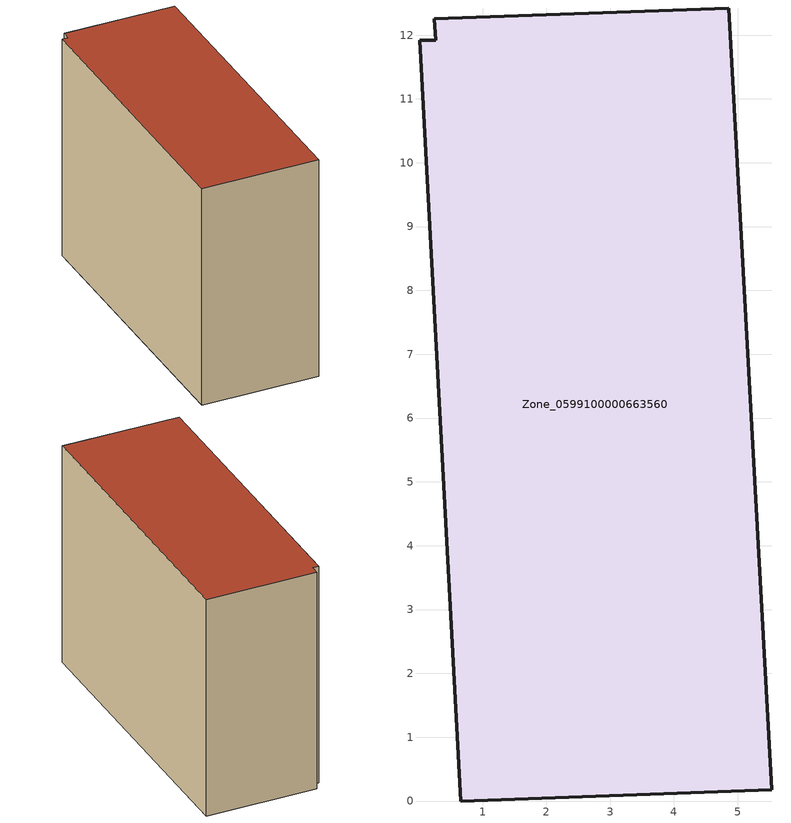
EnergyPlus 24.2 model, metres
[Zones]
Zone_0599100000663560
 floor ground (C_G): 0.24,12.26 4.86,12.43 5.53,0.17 0.66,0 0.02,11.92 0.27,11.92 z0
 wall outside (C_F): 5.53,0.17 4.86,12.43 0.24,12.26 0.27,11.92 0.02,11.92 0.66,0 5.53,0.17 z0:9.61
 roof outside (C_R): 4.86,12.43 0.24,12.26 0.27,11.92 0.02,11.92 0.66,0 5.53,0.17 z9.61
[BUILDING]
Pand.0599100000663560: North Axis=0; Terrain=City; Loads Convergence Tolerance Value=0.04; Temperature Convergence Tolerance Value=0.4; Solar Distribution=FullExterior; Maximum Number of Warmup Days=25; Minimum Number of Warmup Days=1
[Site:Location]
Rotterdam.The.Hague.AP_ZH_NLD Design_Conditions: Latitude=51.96; Longitude=4.45; Time Zone=1; Elevation=-4.5
[SITE:GROUNDTEMPERATURE:BUILDINGSURFACE]
18, 18, 18, 18, 18, 18, 18, 18, 18, 18, 18, 18
[MATERIAL] Thermal Absorptance=0.9; Solar Absorptance=0.7; Visible Absorptance=0.7
Name | Roughness | Thickness | Conductivity | Density | Specific Heat
G.TI.1946 | MediumSmooth | 0.15 | 1 | 540 | 1210
F.TI.1946 | Rough | 0.3 | 0.857143 | 1920 | 840
R.TI.1946 | MediumRough | 0.2 | 0.1 | 1500 | 1000
[CONSTRUCTION]
C_G: G.TI.1946
C_F: F.TI.1946
C_R: R.TI.1946
[ZONE]
Zone_0599100000663560: Type=1; Multiplier=1; Ceiling Height=Autocalculate; Volume=Autocalculate; Floor Area=autocalculate; Part of Total Floor Area=Yes
[ZONEINFILTRATION:DESIGNFLOWRATE]
Infil_Zone_0599100000663560: Zone or ZoneList or Space or SpaceList=Zone_0599100000663560; Schedule=AlwaysOn; Design Flow Rate Calculation Method=Flow/Area; Flow Rate per Floor Area=0.003; Constant Term Coefficient=1; Temperature Term Coefficient=0; Velocity Term Coefficient=0; Velocity Squared Term Coefficient=0
[HVACTEMPLATE:ZONE:IDEALLOADSAIRSYSTEM]
Zone_0599100000663560: Maximum Heating Supply Air Temperature=50; Minimum Cooling Supply Air Temperature=13; Maximum Heating Supply Air Humidity Ratio=0.0156; Minimum Cooling Supply Air Humidity Ratio=0.0077; Heating Limit=NoLimit; Cooling Limit=NoLimit; Dehumidification Control Type=ConstantSensibleHeatRatio; Cooling Sensible Heat Ratio=0.7; Dehumidification Setpoint=60; Humidification Control Type=None; Humidification Setpoint=30; Outdoor Air Method=None; Outdoor Air Flow Rate per Person=0.00944; Outdoor Air Flow Rate per Zone Floor Area=0; Outdoor Air Flow Rate per Zone=0; Demand Controlled Ventilation Type=None; Outdoor Air Economizer Type=NoEconomizer; Heat Recovery Type=None; Sensible Heat Recovery Effectiveness=0.7; Latent Heat Recovery Effectiveness=0.65
[ZONECONTROL:THERMOSTAT]
ThermostatControl_Zone_0599100000663560: Zone or ZoneList=Zone_0599100000663560; Control Type Schedule=DualSetpointControlType; Control 1=Thermostat_Zone_0599100000663560; Temperature Difference Between Cutout And Setpoint=0
[THERMOSTATSETPOINT:DUALSETPOINT]
Thermostat_Zone_0599100000663560: Heating Setpoint Temperature Schedule=HeatingSetpoint_Zone_0599100000663560; Cooling Setpoint Temperature Schedule=CoolingSetpoint_Zone_0599100000663560
[SCHEDULE:COMPACT]
HeatingSetpoint_Zone_0599100000663560: Through: 12/31, For: AllDays, Until: 24:00, 21
CoolingSetpoint_Zone_0599100000663560: Through: 12/31, For: AllDays, Until: 24:00, 24
DualSetpointControlType: Through: 12/31, For: AllDays, Until: 24:00, 4
AlwaysOn: Through: 12/31, For: AllDays, Until: 24:00, 1
